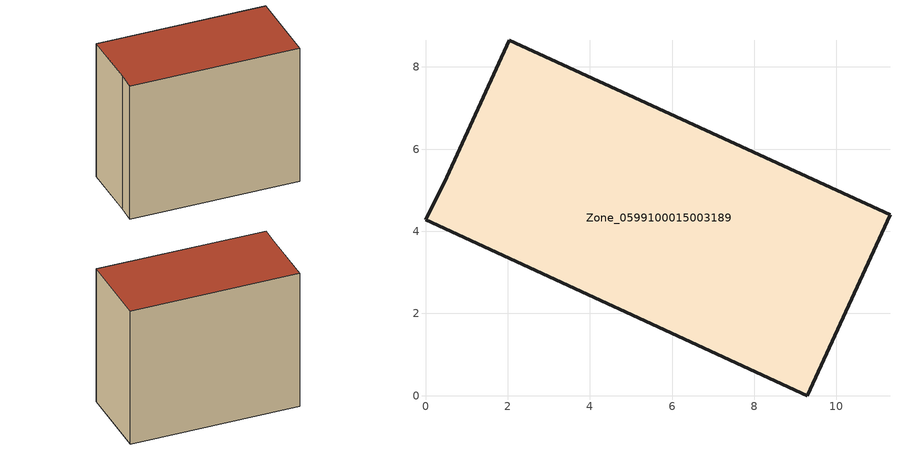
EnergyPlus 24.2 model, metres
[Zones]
Zone_0599100015003189
 floor ground (C_G): 0,4.28 0.52,5.32 2.04,8.65 11.3,4.4 9.29,0 z0.93
 wall outside (C_F): 0.52,5.32 0,4.28 9.29,0 11.3,4.4 2.04,8.65 0.52,5.32 z0.93:9.62
 roof outside (C_R): 9.29,0 11.3,4.4 2.04,8.65 0.52,5.32 0,4.28 z9.62
[BUILDING]
Pand.0599100015003189: North Axis=0; Terrain=City; Loads Convergence Tolerance Value=0.04; Temperature Convergence Tolerance Value=0.4; Solar Distribution=FullExterior; Maximum Number of Warmup Days=25; Minimum Number of Warmup Days=1
[Site:Location]
Rotterdam.The.Hague.AP_ZH_NLD Design_Conditions: Latitude=51.96; Longitude=4.45; Time Zone=1; Elevation=-4.5
[SITE:GROUNDTEMPERATURE:BUILDINGSURFACE]
18, 18, 18, 18, 18, 18, 18, 18, 18, 18, 18, 18
[MATERIAL] Thermal Absorptance=0.9; Solar Absorptance=0.7; Visible Absorptance=0.7
Name | Roughness | Thickness | Conductivity | Density | Specific Heat
G.TI.1965-1974 | MediumSmooth | 0.15 | 0.882353 | 540 | 1210
F.TI.1965-1974 | Rough | 0.3 | 0.697674 | 1920 | 840
R.TI.1965-1974 | MediumRough | 0.2 | 0.232558 | 1500 | 1000
[CONSTRUCTION]
C_G: G.TI.1965-1974
C_F: F.TI.1965-1974
C_R: R.TI.1965-1974
[ZONE]
Zone_0599100015003189: Type=1; Multiplier=1; Ceiling Height=Autocalculate; Volume=Autocalculate; Floor Area=autocalculate; Part of Total Floor Area=Yes
[ZONEINFILTRATION:DESIGNFLOWRATE]
Infil_Zone_0599100015003189: Zone or ZoneList or Space or SpaceList=Zone_0599100015003189; Schedule=AlwaysOn; Design Flow Rate Calculation Method=Flow/Area; Flow Rate per Floor Area=0.003; Constant Term Coefficient=1; Temperature Term Coefficient=0; Velocity Term Coefficient=0; Velocity Squared Term Coefficient=0
[HVACTEMPLATE:ZONE:IDEALLOADSAIRSYSTEM]
Zone_0599100015003189: Maximum Heating Supply Air Temperature=50; Minimum Cooling Supply Air Temperature=13; Maximum Heating Supply Air Humidity Ratio=0.0156; Minimum Cooling Supply Air Humidity Ratio=0.0077; Heating Limit=NoLimit; Cooling Limit=NoLimit; Dehumidification Control Type=ConstantSensibleHeatRatio; Cooling Sensible Heat Ratio=0.7; Dehumidification Setpoint=60; Humidification Control Type=None; Humidification Setpoint=30; Outdoor Air Method=None; Outdoor Air Flow Rate per Person=0.00944; Outdoor Air Flow Rate per Zone Floor Area=0; Outdoor Air Flow Rate per Zone=0; Demand Controlled Ventilation Type=None; Outdoor Air Economizer Type=NoEconomizer; Heat Recovery Type=None; Sensible Heat Recovery Effectiveness=0.7; Latent Heat Recovery Effectiveness=0.65
[ZONECONTROL:THERMOSTAT]
ThermostatControl_Zone_0599100015003189: Zone or ZoneList=Zone_0599100015003189; Control Type Schedule=DualSetpointControlType; Control 1=Thermostat_Zone_0599100015003189; Temperature Difference Between Cutout And Setpoint=0
[THERMOSTATSETPOINT:DUALSETPOINT]
Thermostat_Zone_0599100015003189: Heating Setpoint Temperature Schedule=HeatingSetpoint_Zone_0599100015003189; Cooling Setpoint Temperature Schedule=CoolingSetpoint_Zone_0599100015003189
[SCHEDULE:COMPACT]
HeatingSetpoint_Zone_0599100015003189: Through: 12/31, For: AllDays, Until: 24:00, 21
CoolingSetpoint_Zone_0599100015003189: Through: 12/31, For: AllDays, Until: 24:00, 24
DualSetpointControlType: Through: 12/31, For: AllDays, Until: 24:00, 4
AlwaysOn: Through: 12/31, For: AllDays, Until: 24:00, 1
